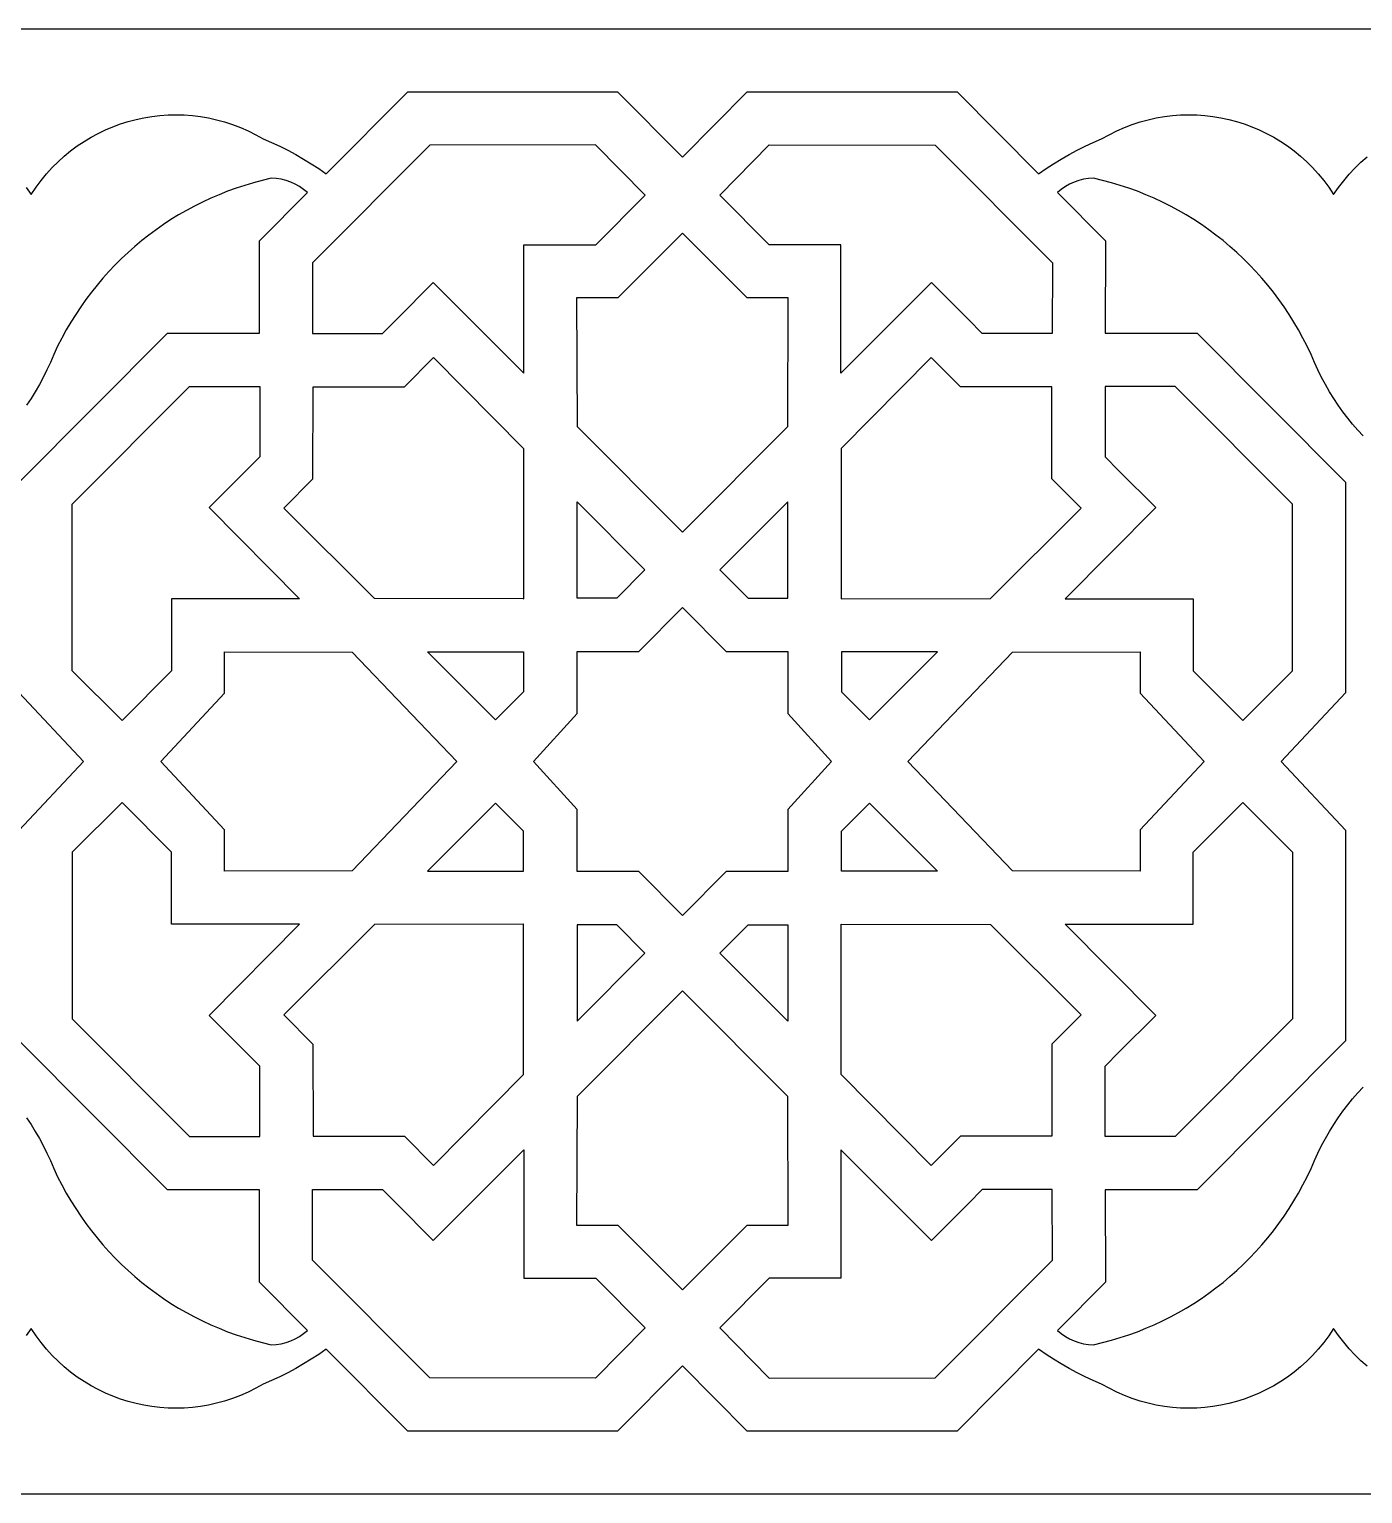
# Model space of a CAD drawing. Extents: x -364 to 370, y 80 to 163.
# Drawn here: x -33.9 to 41.6, y 80.4 to 163.4 of the extents above; entities that cross this region are included whole.
import ezdxf

# ---------------------------------------------------------------- set-up
doc = ezdxf.new("R2010")
doc.units = 0
doc.layers.add('LAYER_1', color=18, linetype='CONTINUOUS')

msp = doc.modelspace()

# ---------------------------------------------------------------- linework, layer by layer
at = {"layer": 'LAYER_1'}
for points in [[(-364.203, 80.388), (-241.776, 80.388), (-119.349, 80.388), (3.079, 80.388), (125.506, 80.388), (247.933, 80.388), (370.36, 80.388), (370.36, 163.388), (247.933, 163.388), (125.506, 163.388), (3.079, 163.388), (-119.349, 163.388), (-241.776, 163.388), (-364.203, 163.388)], [(-5.905, 143.89), (-5.896, 151.18), (-2.949, 151.18), (-1.833, 151.18), (0.967, 153.995), (-1.843, 156.83), (-11.236, 156.827), (-17.88, 150.153), (-17.873, 146.15), (-13.913, 146.15), (-13.124, 146.944), (-11.04, 149.038)], [(12.062, 143.89), (12.053, 151.18), (9.106, 151.18), (7.99, 151.18), (5.19, 153.995), (8, 156.83), (17.393, 156.827), (24.037, 150.153), (24.03, 146.15), (20.07, 146.15), (19.281, 146.944), (17.197, 149.038)], [(3.079, 134.885), (9.049, 140.883), (9.077, 148.16), (6.746, 148.16), (3.079, 151.828), (-0.589, 148.16), (-2.92, 148.16), (-2.892, 140.883)], [(-5.916, 131.114), (-5.911, 131.104), (-14.369, 131.129), (-19.508, 136.255), (-17.859, 137.912), (-17.846, 143.117), (-12.669, 143.131), (-11.02, 144.788), (-5.921, 139.621)], [(12.073, 131.114), (12.068, 131.104), (20.526, 131.129), (25.665, 136.255), (24.017, 137.912), (24.003, 143.117), (18.826, 143.131), (17.177, 144.788), (12.078, 139.621)], [(-18.615, 131.114), (-25.867, 131.104), (-25.867, 128.142), (-25.867, 127.02), (-28.667, 124.206), (-31.488, 127.03), (-31.485, 136.472), (-24.845, 143.151), (-20.864, 143.144), (-20.864, 139.163), (-21.653, 138.37), (-23.737, 136.275)], [(24.772, 131.114), (32.024, 131.104), (32.024, 128.142), (32.024, 127.02), (34.824, 124.206), (37.645, 127.03), (37.642, 136.472), (31.002, 143.151), (27.021, 143.144), (27.021, 139.163), (27.81, 138.37), (29.894, 136.275)], [(0.954, 132.746), (-0.639, 131.145), (-2.892, 131.145), (-2.892, 136.612)], [(5.203, 132.746), (6.796, 131.145), (9.049, 131.145), (9.049, 136.612)], [(-5.365, 121.888), (-2.892, 124.609), (-2.892, 128.125), (0.606, 128.125), (3.079, 130.611), (5.552, 128.125), (9.049, 128.125), (9.049, 124.609), (11.522, 121.888), (9.049, 119.167), (9.049, 115.651), (5.552, 115.651), (3.079, 113.165), (0.606, 115.651), (-2.892, 115.651), (-2.892, 119.167)], [(-26.472, 121.888), (-22.863, 125.769), (-22.863, 128.113), (-15.623, 128.084), (-9.697, 121.888), (-15.623, 115.692), (-22.863, 115.663), (-22.863, 118.007)], [(-7.519, 124.243), (-11.364, 128.109), (-5.926, 128.109), (-5.926, 125.845)], [(13.676, 124.243), (17.522, 128.109), (12.083, 128.109), (12.083, 125.845)], [(15.854, 121.888), (21.78, 128.084), (29.02, 128.113), (29.02, 125.769), (32.629, 121.888), (29.02, 118.007), (29.02, 115.663), (21.78, 115.692)], [(-18.615, 112.662), (-25.867, 112.672), (-25.867, 115.634), (-25.867, 116.756), (-28.667, 119.57), (-31.488, 116.746), (-31.485, 107.303), (-24.845, 100.625), (-20.864, 100.632), (-20.864, 104.613), (-21.653, 105.406), (-23.737, 107.501)], [(-7.519, 119.532), (-11.364, 115.667), (-5.926, 115.667), (-5.926, 117.931)], [(13.676, 119.532), (17.522, 115.667), (12.083, 115.667), (12.083, 117.931)], [(24.772, 112.662), (32.024, 112.672), (32.024, 115.634), (32.024, 116.756), (34.824, 119.57), (37.645, 116.746), (37.642, 107.303), (31.002, 100.625), (27.021, 100.632), (27.021, 104.613), (27.81, 105.406), (29.894, 107.501)], [(-5.916, 112.662), (-5.911, 112.672), (-14.369, 112.647), (-19.508, 107.521), (-17.859, 105.864), (-17.846, 100.659), (-12.669, 100.645), (-11.02, 98.988), (-5.921, 104.155)], [(0.954, 111.03), (-0.639, 112.631), (-2.892, 112.631), (-2.892, 107.164)], [(5.203, 111.03), (6.796, 112.631), (9.049, 112.631), (9.049, 107.164)], [(12.073, 112.662), (12.068, 112.672), (20.526, 112.647), (25.665, 107.521), (24.017, 105.864), (24.003, 100.659), (18.826, 100.645), (17.177, 98.988), (12.078, 104.155)], [(3.079, 91.948), (6.746, 95.616), (9.077, 95.616), (9.049, 102.893), (3.079, 108.891), (-2.892, 102.893), (-2.92, 95.616), (-0.589, 95.616)], [(-5.905, 99.886), (-5.896, 92.596), (-2.949, 92.596), (-1.833, 92.596), (0.967, 89.781), (-1.843, 86.946), (-11.236, 86.949), (-17.88, 93.623), (-17.873, 97.625), (-13.913, 97.625), (-13.124, 96.832), (-11.04, 94.738)], [(12.062, 99.886), (12.053, 92.596), (9.106, 92.596), (7.99, 92.596), (5.19, 89.781), (8, 86.946), (17.393, 86.949), (24.037, 93.623), (24.03, 97.625), (20.07, 97.625), (19.281, 96.832), (17.197, 94.738)]]:
    msp.add_lwpolyline(points, close=True, dxfattribs=at)
for points in [[(-34.095, 154.426), (-33.816, 154.029), (-33.542, 154.437), (-33.253, 154.826), (-32.947, 155.198), (-32.626, 155.551), (-32.29, 155.885), (-31.941, 156.2), (-31.579, 156.497), (-31.205, 156.774), (-30.819, 157.032), (-30.424, 157.27), (-30.018, 157.488), (-29.604, 157.687), (-29.181, 157.865), (-28.751, 158.023), (-28.315, 158.161), (-27.873, 158.278), (-27.426, 158.373), (-26.975, 158.448), (-26.52, 158.502), (-26.063, 158.534), (-25.604, 158.544), (-25.144, 158.533), (-24.684, 158.499), (-24.225, 158.443), (-23.766, 158.365), (-23.31, 158.264), (-22.857, 158.141), (-22.408, 157.994), (-21.963, 157.824), (-21.524, 157.631), (-21.09, 157.415), (-20.664, 157.174), (-20.195, 156.972), (-19.733, 156.757), (-19.277, 156.529), (-18.828, 156.289), (-18.385, 156.036), (-17.95, 155.77), (-17.522, 155.493), (-17.102, 155.203), (-12.48, 159.847), (-0.596, 159.85), (3.079, 156.143), (6.753, 159.85), (18.637, 159.847), (23.259, 155.203), (23.679, 155.493), (24.107, 155.77), (24.542, 156.036), (24.985, 156.289), (25.434, 156.529), (25.89, 156.757), (26.352, 156.972), (26.821, 157.174), (27.247, 157.415), (27.681, 157.631), (28.12, 157.824), (28.565, 157.994), (29.014, 158.141), (29.468, 158.264), (29.924, 158.365), (30.382, 158.443), (30.841, 158.499), (31.301, 158.533), (31.761, 158.544), (32.22, 158.534), (32.677, 158.502), (33.132, 158.448), (33.583, 158.373), (34.03, 158.278), (34.472, 158.161), (34.909, 158.023), (35.338, 157.865), (35.761, 157.687), (36.175, 157.488), (36.581, 157.27), (36.976, 157.032), (37.362, 156.774), (37.736, 156.497), (38.098, 156.2), (38.447, 155.885), (38.783, 155.551), (39.104, 155.198), (39.41, 154.826), (39.7, 154.437), (39.973, 154.029), (40.252, 154.426), (40.547, 154.808), (40.856, 155.172), (41.179, 155.521), (41.515, 155.852), (41.864, 156.166)], [(-34.489, 137.723), (-26.088, 146.173), (-20.877, 146.164), (-20.886, 151.402), (-18.17, 154.131), (-18.385, 154.313), (-18.616, 154.474), (-18.859, 154.613), (-19.114, 154.728), (-19.378, 154.82), (-19.651, 154.887), (-19.93, 154.929), (-20.214, 154.945), (-20.722, 154.825), (-21.224, 154.691), (-21.721, 154.543), (-22.212, 154.38), (-22.696, 154.204), (-23.174, 154.014), (-23.646, 153.811), (-24.111, 153.594), (-24.568, 153.364), (-25.018, 153.122), (-25.461, 152.867), (-25.895, 152.599), (-26.322, 152.319), (-26.74, 152.027), (-27.149, 151.724), (-27.55, 151.408), (-27.941, 151.082), (-28.323, 150.744), (-28.695, 150.395), (-29.057, 150.035), (-29.41, 149.665), (-29.751, 149.284), (-30.082, 148.893), (-30.403, 148.492), (-30.712, 148.082), (-31.009, 147.661), (-31.295, 147.232), (-31.569, 146.793), (-31.831, 146.345), (-32.08, 145.888), (-32.317, 145.423), (-32.541, 144.95), (-32.726, 144.51), (-32.924, 144.08), (-33.133, 143.66), (-33.353, 143.249), (-33.584, 142.849), (-33.826, 142.46), (-34.078, 142.08)], [(41.639, 140.338), (41.34, 140.665), (41.05, 141.003), (40.769, 141.352), (40.497, 141.711), (40.235, 142.08), (39.983, 142.46), (39.742, 142.849), (39.51, 143.249), (39.29, 143.66), (39.081, 144.08), (38.884, 144.51), (38.698, 144.95), (38.474, 145.423), (38.237, 145.888), (37.988, 146.345), (37.726, 146.793), (37.452, 147.232), (37.166, 147.661), (36.869, 148.082), (36.56, 148.492), (36.239, 148.893), (35.908, 149.284), (35.567, 149.665), (35.215, 150.035), (34.852, 150.395), (34.48, 150.744), (34.098, 151.082), (33.707, 151.408), (33.306, 151.724), (32.897, 152.027), (32.479, 152.319), (32.053, 152.599), (31.618, 152.867), (31.175, 153.122), (30.725, 153.364), (30.268, 153.594), (29.803, 153.811), (29.332, 154.014), (28.853, 154.204), (28.369, 154.38), (27.878, 154.543), (27.381, 154.691), (26.879, 154.825), (26.371, 154.945), (26.087, 154.929), (25.808, 154.887), (25.535, 154.82), (25.271, 154.728), (25.016, 154.613), (24.773, 154.474), (24.542, 154.313), (24.327, 154.131), (27.043, 151.402), (27.034, 146.164), (32.245, 146.173), (40.646, 137.723), (40.649, 125.777), (37.002, 121.888), (40.649, 117.999), (40.646, 106.053), (32.245, 97.603), (27.034, 97.612), (27.043, 92.374), (24.327, 89.645), (24.542, 89.463), (24.773, 89.302), (25.016, 89.163), (25.271, 89.048), (25.535, 88.956), (25.808, 88.889), (26.087, 88.847), (26.371, 88.831), (26.879, 88.951), (27.381, 89.085), (27.878, 89.233), (28.369, 89.396), (28.853, 89.572), (29.332, 89.762), (29.803, 89.965), (30.268, 90.182), (30.725, 90.412), (31.175, 90.654), (31.618, 90.909), (32.053, 91.177), (32.479, 91.457), (32.897, 91.749), (33.306, 92.052), (33.707, 92.368), (34.098, 92.694), (34.48, 93.032), (34.852, 93.381), (35.215, 93.741), (35.567, 94.111), (35.908, 94.492), (36.239, 94.883), (36.56, 95.284), (36.869, 95.694), (37.166, 96.115), (37.452, 96.544), (37.726, 96.983), (37.988, 97.431), (38.237, 97.887), (38.474, 98.353), (38.698, 98.826), (38.884, 99.266), (39.081, 99.696), (39.29, 100.116), (39.51, 100.526), (39.742, 100.926), (39.983, 101.316), (40.235, 101.696), (40.497, 102.065), (40.769, 102.424), (41.05, 102.773), (41.34, 103.11), (41.639, 103.438)], [(-34.492, 117.999), (-30.845, 121.888), (-34.492, 125.777)], [(-34.078, 101.696), (-33.826, 101.316), (-33.584, 100.926), (-33.353, 100.526), (-33.133, 100.116), (-32.924, 99.696), (-32.726, 99.266), (-32.541, 98.826), (-32.317, 98.353), (-32.08, 97.887), (-31.831, 97.431), (-31.569, 96.983), (-31.295, 96.544), (-31.009, 96.115), (-30.712, 95.694), (-30.403, 95.284), (-30.082, 94.883), (-29.751, 94.492), (-29.41, 94.111), (-29.057, 93.741), (-28.695, 93.381), (-28.323, 93.032), (-27.941, 92.694), (-27.55, 92.368), (-27.149, 92.052), (-26.74, 91.749), (-26.322, 91.457), (-25.895, 91.177), (-25.461, 90.909), (-25.018, 90.654), (-24.568, 90.412), (-24.111, 90.182), (-23.646, 89.965), (-23.174, 89.762), (-22.696, 89.572), (-22.212, 89.396), (-21.721, 89.233), (-21.224, 89.085), (-20.722, 88.951), (-20.214, 88.831), (-19.93, 88.847), (-19.651, 88.889), (-19.378, 88.956), (-19.114, 89.048), (-18.859, 89.163), (-18.616, 89.302), (-18.385, 89.463), (-18.17, 89.645), (-20.886, 92.374), (-20.877, 97.612), (-26.088, 97.603), (-34.489, 106.053)], [(41.864, 87.61), (41.515, 87.924), (41.179, 88.255), (40.856, 88.604), (40.547, 88.968), (40.252, 89.35), (39.973, 89.747), (39.7, 89.339), (39.41, 88.95), (39.104, 88.578), (38.783, 88.225), (38.447, 87.891), (38.098, 87.576), (37.736, 87.279), (37.362, 87.002), (36.976, 86.744), (36.581, 86.506), (36.175, 86.288), (35.761, 86.089), (35.338, 85.911), (34.909, 85.753), (34.472, 85.615), (34.03, 85.498), (33.583, 85.403), (33.132, 85.328), (32.677, 85.274), (32.22, 85.242), (31.761, 85.232), (31.301, 85.243), (30.841, 85.277), (30.382, 85.333), (29.924, 85.411), (29.468, 85.512), (29.014, 85.635), (28.565, 85.782), (28.12, 85.952), (27.681, 86.145), (27.247, 86.361), (26.821, 86.602), (26.352, 86.804), (25.89, 87.019), (25.434, 87.247), (24.985, 87.487), (24.542, 87.74), (24.107, 88.005), (23.679, 88.283), (23.259, 88.573), (18.637, 83.929), (6.753, 83.926), (3.079, 87.633), (-0.596, 83.926), (-12.48, 83.929), (-17.102, 88.573), (-17.522, 88.283), (-17.95, 88.005), (-18.385, 87.74), (-18.828, 87.487), (-19.277, 87.247), (-19.733, 87.019), (-20.195, 86.804), (-20.664, 86.602), (-21.09, 86.361), (-21.524, 86.145), (-21.963, 85.952), (-22.408, 85.782), (-22.857, 85.635), (-23.31, 85.512), (-23.766, 85.411), (-24.225, 85.333), (-24.684, 85.277), (-25.144, 85.243), (-25.604, 85.232), (-26.063, 85.242), (-26.52, 85.274), (-26.975, 85.328), (-27.426, 85.403), (-27.873, 85.498), (-28.315, 85.615), (-28.751, 85.753), (-29.181, 85.911), (-29.604, 86.089), (-30.018, 86.288), (-30.424, 86.506), (-30.819, 86.744), (-31.205, 87.002), (-31.579, 87.279), (-31.941, 87.576), (-32.29, 87.891), (-32.626, 88.225), (-32.947, 88.578), (-33.253, 88.95), (-33.542, 89.339), (-33.816, 89.747), (-34.095, 89.35)]]:
    msp.add_lwpolyline(points, dxfattribs=at)

doc.saveas('drawing.dxf')
